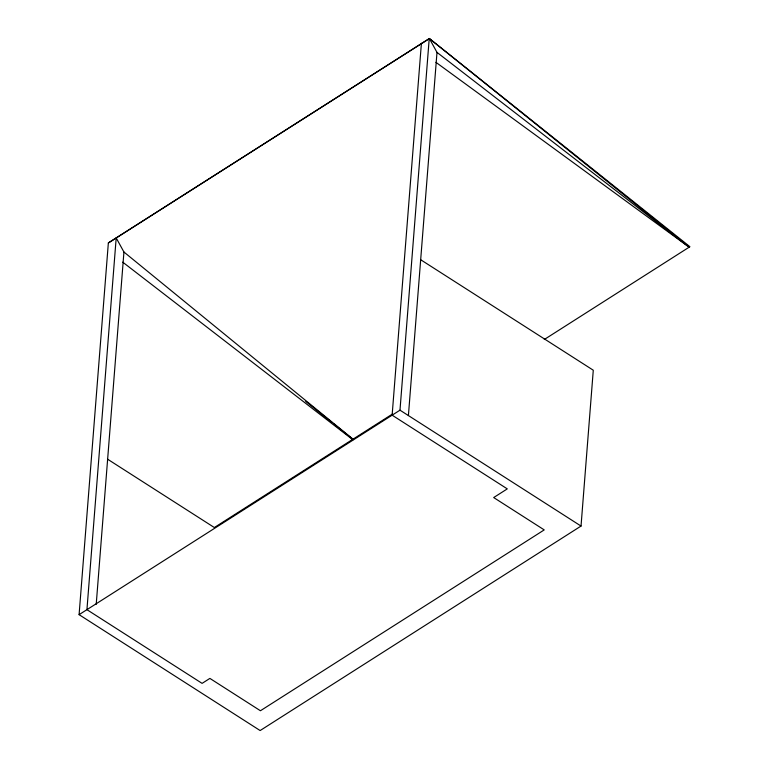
<?xml version="1.0" encoding="UTF-8"?>
<svg xmlns="http://www.w3.org/2000/svg" width="769" height="769" viewBox="0 0 769 769"><rect width="100%" height="100%" fill="white"/><g stroke="black" fill="none" stroke-linecap="round" stroke-linejoin="round"><path stroke-width="1.15" d="M420.672 259.73L593.284 370.216L581.028 526.063L260.133 730.55L79.092 614.662L108.352 242.937L429.39 38.546L689.908 246.705L544.269 339.514M96.212 604.347L123.934 252.021L116.196 237.938L86.935 609.663L202.093 683.372L209.889 678.402L260.431 710.748L544.221 529.899L493.688 497.553L507.29 488.882L392.132 415.173L421.402 43.295M79.092 614.662L399.986 410.175L429.237 38.45L689.274 247.301L435.917 62.318M408.406 415.568L436.994 52.379L429.39 38.546L108.352 242.937M392.219 414.183L214.349 527.534L107.631 459.218M399.986 410.175L581.028 526.063M436.994 52.379L689.274 247.301M122.723 262.142L352.173 439.224M305.764 401.418L331.948 422.479M333.765 423.911L353.365 439.657M123.934 252.021L353.432 439.512"/></g></svg>
